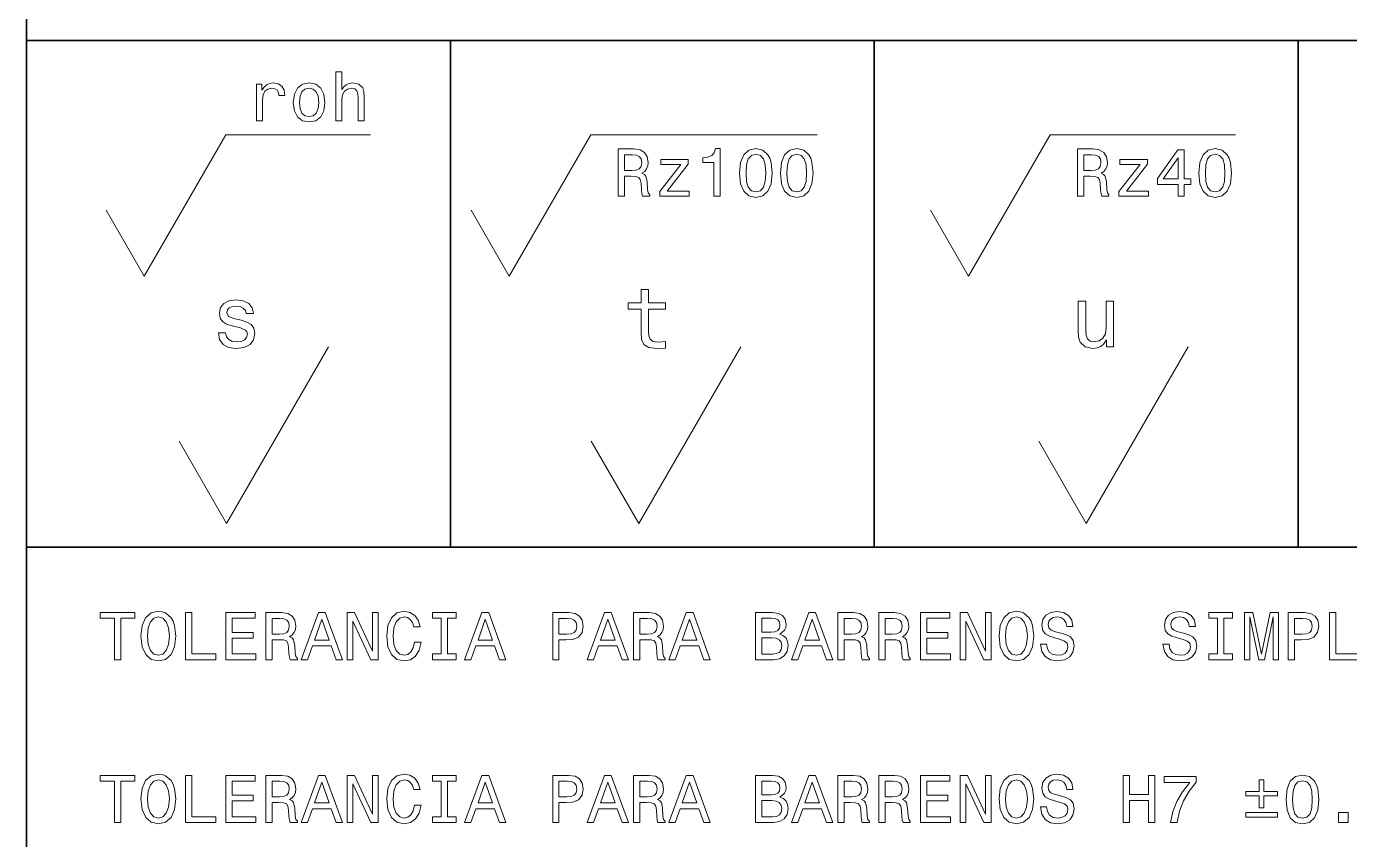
# Model space of a CAD drawing. Extents: x 15 to 1174, y 15 to 826.
# Drawn here: x 954 to 1066.3, y 487.8 to 556.8 of the extents above; entities that cross this region are included whole.
import ezdxf

# ---------------------------------------------------------------- set-up
doc = ezdxf.new("R2010")
doc.units = 0

msp = doc.modelspace()

# ---------------------------------------------------------------- linework, layer by layer
at = {"color": 7, "lineweight": 35}
for p, q in [((953.969971, 825.840027), (953.969971, 15)), ((1173.969971, 555.625366), (953.969971, 555.625366)), ((953.969971, 555.625366), (953.969971, 512.625366)), ((989.969971, 555.625366), (989.969971, 512.625366)), ((1025.969971, 555.625366), (1025.969971, 512.625366)), ((1061.969971, 555.625366), (1061.969971, 512.625366)), ((1173.969971, 512.625366), (953.969971, 512.625366)), ((953.969971, 512.625366), (953.969971, 447.625336)), ((953.969971, 512.625366), (1173.969971, 512.625366))]:
    msp.add_line(p, q, dxfattribs=at)
at = {"color": 7, "lineweight": 13}
for p, q in [((963.969971, 535.625366), (970.898193, 547.625366)), ((970.898193, 547.625366), (983.179199, 547.625366)), ((994.969971, 535.625366), (1001.898193, 547.625366)), ((1001.898193, 547.625366), (1021.118652, 547.625366)), ((1033.969971, 535.625366), (1040.898193, 547.625366)), ((1040.898193, 547.625366), (1056.648926, 547.625366)), ((963.969971, 535.625366), (960.736816, 541.225342)), ((994.969971, 535.625366), (991.736816, 541.225342)), ((1033.969971, 535.625366), (1030.736816, 541.225342)), ((970.969971, 514.625366), (979.630249, 529.625366)), ((1005.969971, 514.625366), (1014.630249, 529.625366)), ((1043.969971, 514.625366), (1052.630249, 529.625366)), ((970.969971, 514.625366), (966.928528, 521.625366)), ((1005.969971, 514.625366), (1001.928528, 521.625366)), ((1043.969971, 514.625366), (1039.928467, 521.625366))]:
    msp.add_line(p, q, dxfattribs=at)
for points in [[(980.251221, 548.825378), (980.758423, 548.825378), (980.758423, 550.612122), (980.810303, 551.021362), (980.977478, 551.321045), (981.236816, 551.505493), (981.582642, 551.574646), (981.859314, 551.517029), (982.032227, 551.361389), (982.118652, 551.102051), (982.147461, 550.756226), (982.147461, 548.825378), (982.654663, 548.825378), (982.654663, 550.859985), (982.631653, 551.269165), (982.527893, 551.609253), (982.187805, 551.920471), (981.657593, 552.029968), (981.369385, 551.989624), (981.121521, 551.880127), (980.914062, 551.707214), (980.758423, 551.470886), (980.758423, 552.963684), (980.251221, 552.963684)], [(973.501953, 548.825378), (974.009155, 548.825378), (974.009155, 550.594849), (974.061035, 551.021362), (974.216675, 551.326843), (974.470276, 551.51123), (974.810303, 551.574646), (975.063904, 551.534302), (975.254089, 551.419067), (975.369385, 551.223083), (975.409729, 550.957947), (975.922668, 550.957947), (975.853516, 551.424805), (975.66333, 551.759094), (975.346313, 551.960815), (974.914062, 552.029968), (974.620117, 551.983887), (974.366516, 551.868591), (974.141724, 551.672668), (973.963013, 551.407532), (973.963013, 551.920471), (973.501953, 551.920471)], [(976.631653, 550.370056), (976.723877, 549.66687), (976.988953, 549.148132), (977.409729, 548.825378), (977.974548, 548.715881), (978.53363, 548.825378), (978.954407, 549.142395), (979.219543, 549.661133), (979.317505, 550.370056), (979.219543, 551.073242), (978.954407, 551.597717), (978.53363, 551.914734), (977.974548, 552.029968), (977.409729, 551.914734), (976.988953, 551.591919), (976.723877, 551.073242)], [(977.150391, 550.375793), (977.202209, 550.894531), (977.363647, 551.269165), (977.622986, 551.499756), (977.974548, 551.580444), (978.320374, 551.499756), (978.579773, 551.274963), (978.74115, 550.894531), (978.798767, 550.375793), (978.74115, 549.851318), (978.579773, 549.470886), (978.320374, 549.240356), (977.974548, 549.165466), (977.622986, 549.240356), (977.363647, 549.470886), (977.202209, 549.851318)], [(1004.219543, 542.425354), (1004.755554, 542.425354), (1004.755554, 544.114136), (1005.303101, 544.114136), (1005.706543, 544.096802), (1005.960144, 544.016113), (1006.098511, 543.825928), (1006.156128, 543.485901), (1006.184937, 542.967163), (1006.219543, 542.627075), (1006.288696, 542.425354), (1006.89386, 542.425354), (1006.89386, 542.534851), (1006.761292, 542.696228), (1006.71521, 542.995972), (1006.674866, 543.641479), (1006.576904, 544.119873), (1006.444336, 544.269714), (1006.236816, 544.379272), (1006.467346, 544.523315), (1006.628723, 544.725037), (1006.732483, 544.978638), (1006.76709, 545.284119), (1006.686401, 545.768311), (1006.455811, 546.131409), (1006.075439, 546.350403), (1005.556702, 546.425354), (1004.219543, 546.425354)], [(1012.340576, 542.425354), (1012.865051, 542.425354), (1012.865051, 546.454163), (1012.473145, 546.454163), (1012.369385, 546.1026), (1012.161865, 545.866272), (1011.84491, 545.727966), (1011.40686, 545.681824), (1011.40686, 545.272644), (1012.340576, 545.272644)], [(1014.525024, 544.379272), (1014.61145, 543.474365), (1014.882324, 542.828796), (1015.314636, 542.43689), (1015.914062, 542.310059), (1016.50769, 542.43689), (1016.940002, 542.828796), (1017.205139, 543.474365), (1017.297363, 544.379272), (1017.205139, 545.278381), (1017.095581, 545.635742), (1016.940002, 545.929688), (1016.50769, 546.321594), (1015.914062, 546.454163), (1015.314636, 546.321594), (1014.882324, 545.923889), (1014.61145, 545.278381)], [(1017.994751, 544.379272), (1018.081177, 543.474365), (1018.352112, 542.828796), (1018.784363, 542.43689), (1019.383789, 542.310059), (1019.977478, 542.43689), (1020.409729, 542.828796), (1020.674866, 543.474365), (1020.76709, 544.379272), (1020.674866, 545.278381), (1020.565369, 545.635742), (1020.409729, 545.929688), (1019.977478, 546.321594), (1019.383789, 546.454163), (1018.784363, 546.321594), (1018.352112, 545.923889), (1018.081177, 545.278381)], [(1043.219604, 542.425354), (1043.755615, 542.425354), (1043.755615, 544.114136), (1044.303101, 544.114136), (1044.706665, 544.096802), (1044.960205, 544.016113), (1045.098511, 543.825928), (1045.156128, 543.485901), (1045.185059, 542.967163), (1045.219604, 542.627075), (1045.288696, 542.425354), (1045.893921, 542.425354), (1045.893921, 542.534851), (1045.761353, 542.696228), (1045.71521, 542.995972), (1045.674927, 543.641479), (1045.576904, 544.119873), (1045.444336, 544.269714), (1045.236938, 544.379272), (1045.467407, 544.523315), (1045.628784, 544.725037), (1045.732544, 544.978638), (1045.76709, 545.284119), (1045.686401, 545.768311), (1045.455933, 546.131409), (1045.075439, 546.350403), (1044.556763, 546.425354), (1043.219604, 546.425354)], [(1051.761353, 542.425354), (1052.280151, 542.425354), (1052.280151, 543.416687), (1052.850708, 543.416687), (1052.850708, 543.877808), (1052.280151, 543.877808), (1052.280151, 546.338928), (1051.755615, 546.338928), (1050.003418, 543.923889), (1050.003418, 543.416687), (1051.761353, 543.416687)], [(1053.525024, 544.379272), (1053.611572, 543.474365), (1053.882446, 542.828796), (1054.314697, 542.43689), (1054.914062, 542.310059), (1055.507812, 542.43689), (1055.940063, 542.828796), (1056.2052, 543.474365), (1056.297363, 544.379272), (1056.2052, 545.278381), (1056.095703, 545.635742), (1055.940063, 545.929688), (1055.507812, 546.321594), (1054.914062, 546.454163), (1054.314697, 546.321594), (1053.882446, 545.923889), (1053.611572, 545.278381)], [(1005.40686, 545.935425), (1005.758423, 545.900879), (1006.006287, 545.791321), (1006.161865, 545.5896), (1006.213745, 545.272644), (1006.156128, 544.938293), (1006.000488, 544.736572), (1005.735352, 544.632874), (1005.372253, 544.604004), (1004.755554, 544.604004), (1004.755554, 545.935425)], [(1009.545166, 545.093933), (1007.74115, 542.811523), (1007.74115, 542.425354), (1010.248352, 542.425354), (1010.248352, 542.851868), (1008.38092, 542.851868), (1010.167664, 545.12854), (1010.167664, 545.520447), (1007.827576, 545.520447), (1007.827576, 545.093933)], [(1015.078308, 544.379272), (1015.124451, 545.07666), (1015.268494, 545.578064), (1015.527893, 545.87207), (1015.914062, 545.975769), (1016.294434, 545.87207), (1016.553833, 545.578064), (1016.697937, 545.07666), (1016.744019, 544.379272), (1016.697937, 543.676086), (1016.553833, 543.174622), (1016.294434, 542.880676), (1015.914062, 542.782715), (1015.527893, 542.880676), (1015.268494, 543.174622), (1015.124451, 543.676086)], [(1018.548035, 544.379272), (1018.594177, 545.07666), (1018.738281, 545.578064), (1018.99762, 545.87207), (1019.383789, 545.975769), (1019.764221, 545.87207), (1020.02356, 545.578064), (1020.167664, 545.07666), (1020.213745, 544.379272), (1020.167664, 543.676086), (1020.02356, 543.174622), (1019.764221, 542.880676), (1019.383789, 542.782715), (1018.99762, 542.880676), (1018.738281, 543.174622), (1018.594177, 543.676086)], [(1044.40686, 545.935425), (1044.758545, 545.900879), (1045.006348, 545.791321), (1045.161987, 545.5896), (1045.213867, 545.272644), (1045.156128, 544.938293), (1045.00061, 544.736572), (1044.735474, 544.632874), (1044.372314, 544.604004), (1043.755615, 544.604004), (1043.755615, 545.935425)], [(1048.545288, 545.093933), (1046.741211, 542.811523), (1046.741211, 542.425354), (1049.248413, 542.425354), (1049.248413, 542.851868), (1047.380981, 542.851868), (1049.167725, 545.12854), (1049.167725, 545.520447), (1046.827637, 545.520447), (1046.827637, 545.093933)], [(1050.487549, 543.877808), (1051.761353, 545.670288), (1051.761353, 543.877808)], [(1054.078369, 544.379272), (1054.124512, 545.07666), (1054.268555, 545.578064), (1054.527954, 545.87207), (1054.914062, 545.975769), (1055.294556, 545.87207), (1055.553833, 545.578064), (1055.697998, 545.07666), (1055.744141, 544.379272), (1055.697998, 543.676086), (1055.553833, 543.174622), (1055.294556, 542.880676), (1054.914062, 542.782715), (1054.527954, 542.880676), (1054.268555, 543.174622), (1054.124512, 543.676086)], [(1006.160217, 532.824219), (1006.160217, 530.886169), (1006.20343, 530.259399), (1006.405151, 529.827087), (1006.808594, 529.574951), (1007.493042, 529.488464), (1008.24231, 529.524475), (1008.24231, 530.072083), (1007.694763, 530.028809), (1007.197632, 530.086487), (1006.931091, 530.266602), (1006.815796, 530.569153), (1006.794189, 530.994263), (1006.794189, 532.824219), (1008.24231, 532.824219), (1008.24231, 533.364563), (1006.794189, 533.364563), (1006.794189, 534.495667), (1006.160217, 534.495667), (1006.160217, 533.364563), (1005.065063, 533.364563), (1005.065063, 532.824219)], [(972.204834, 531.880432), (971.592468, 532.024475), (971.13855, 532.190186), (970.987305, 532.528809), (971.030518, 532.766602), (971.181824, 532.939514), (971.426758, 533.047546), (971.779785, 533.090759), (972.118408, 533.047546), (972.384949, 532.917847), (972.557861, 532.723328), (972.629944, 532.463989), (973.249512, 532.463989), (973.249512, 532.478394), (973.141479, 532.946716), (972.846069, 533.314148), (972.384949, 533.544678), (971.779785, 533.631104), (971.167419, 533.544678), (970.720703, 533.306946), (970.439758, 532.953918), (970.353271, 532.507202), (970.418091, 532.074951), (970.619873, 531.772339), (970.951233, 531.556213), (971.43396, 531.404907), (972.140015, 531.231995), (972.572266, 531.05188), (972.687561, 530.907776), (972.730774, 530.69165), (972.665955, 530.425049), (972.493042, 530.223328), (972.212036, 530.093689), (971.837402, 530.050415), (971.441162, 530.093689), (971.153015, 530.244934), (970.958435, 530.489929), (970.879211, 530.828552), (970.266846, 530.828552), (970.367676, 530.252197), (970.663086, 529.83429), (971.131348, 529.582153), (971.779785, 529.488464), (972.457031, 529.582153), (972.954163, 529.83429), (973.256714, 530.237732), (973.364807, 530.763672), (973.285522, 531.21759), (973.062195, 531.527405), (972.694763, 531.729126)], [(1046.292725, 533.494263), (1045.658691, 533.494263), (1045.658691, 531.260803), (1045.58667, 530.742065), (1045.377808, 530.367432), (1045.053589, 530.136902), (1044.62854, 530.064819), (1044.289917, 530.122498), (1044.07373, 530.29541), (1043.951294, 530.590759), (1043.922485, 531.008667), (1043.922485, 533.494263), (1043.288452, 533.494263), (1043.288452, 530.950989), (1043.310059, 530.439514), (1043.446899, 530.014404), (1043.864746, 529.625366), (1044.53479, 529.488464), (1044.89502, 529.53894), (1045.204834, 529.668579), (1045.471436, 529.891907), (1045.687622, 530.216125), (1045.687622, 529.625366), (1046.292725, 529.625366)], [(961.439697, 503.07489), (961.969971, 503.07489), (961.969971, 506.590729), (963.180359, 506.590729), (963.180359, 507.07489), (960.223572, 507.07489), (960.223572, 506.590729), (961.439697, 506.590729)], [(963.693298, 505.07489), (963.797058, 504.175751), (964.096802, 503.512939), (964.56366, 503.103699), (965.174561, 502.965393), (965.779785, 503.103699), (966.25238, 503.512939), (966.546326, 504.175751), (966.655823, 505.07489), (966.546326, 505.968262), (966.419556, 506.33136), (966.25238, 506.631073), (965.779785, 507.040314), (965.491577, 507.144043), (965.174561, 507.184387), (964.557861, 507.040314), (964.091003, 506.636841), (963.797058, 505.97403)], [(967.474304, 503.07489), (970.044922, 503.07489), (970.044922, 503.559052), (968.004578, 503.559052), (968.004578, 507.07489), (967.474304, 507.07489)], [(970.903687, 503.07489), (973.439697, 503.07489), (973.439697, 503.559052), (971.43396, 503.559052), (971.43396, 504.913513), (973.220703, 504.913513), (973.220703, 505.391907), (971.43396, 505.391907), (971.43396, 506.590729), (973.393616, 506.590729), (973.393616, 507.07489), (970.903687, 507.07489)], [(974.298523, 503.07489), (974.834534, 503.07489), (974.834534, 504.763641), (975.38208, 504.763641), (975.785522, 504.746368), (976.039124, 504.66568), (976.17749, 504.475464), (976.235107, 504.135406), (976.263916, 503.616669), (976.298523, 503.276611), (976.367676, 503.07489), (976.972839, 503.07489), (976.972839, 503.184387), (976.840271, 503.345795), (976.794189, 503.645508), (976.753845, 504.291016), (976.655823, 504.769409), (976.523315, 504.919281), (976.315796, 505.028778), (976.546326, 505.172882), (976.707703, 505.374603), (976.811462, 505.628204), (976.846069, 505.933685), (976.765381, 506.417816), (976.53479, 506.780945), (976.154419, 506.999969), (975.635681, 507.07489), (974.298523, 507.07489)], [(977.301392, 503.07489), (977.831665, 503.07489), (978.25238, 504.250671), (979.848938, 504.250671), (980.269653, 503.07489), (980.811462, 503.07489), (979.347473, 507.080658), (978.759583, 507.080658)], [(981.209167, 503.07489), (981.687561, 503.07489), (981.687561, 506.354431), (983.220703, 503.07489), (983.837402, 503.07489), (983.837402, 507.07489), (983.353271, 507.07489), (983.353271, 503.795349), (981.837402, 507.07489), (981.209167, 507.07489)], [(986.926758, 504.56192), (986.811462, 504.077759), (986.621277, 503.731964), (986.35614, 503.518707), (986.044922, 503.449524), (985.670288, 503.553284), (985.376282, 503.864502), (985.180359, 504.371735), (985.116943, 505.07489), (985.180359, 505.772308), (985.370544, 506.285278), (985.66449, 506.596497), (986.044922, 506.706024), (986.321533, 506.648376), (986.557861, 506.487), (986.74231, 506.227631), (986.86908, 505.87027), (987.416626, 505.87027), (987.243774, 506.417816), (986.944031, 506.832825), (986.53479, 507.092194), (986.044922, 507.184387), (985.43396, 507.040314), (984.967102, 506.636841), (984.667358, 505.97403), (984.563599, 505.07489), (984.667358, 504.175751), (984.967102, 503.512939), (985.43396, 503.103699), (986.044922, 502.965393), (986.580933, 503.07489), (987.013184, 503.380371), (987.318665, 503.881805), (987.480042, 504.56192)], [(989.197632, 503.559052), (988.4599, 503.559052), (988.4599, 503.07489), (990.465637, 503.07489), (990.465637, 503.559052), (989.727905, 503.559052), (989.727905, 506.590729), (990.465637, 506.590729), (990.465637, 507.07489), (988.4599, 507.07489), (988.4599, 506.590729), (989.197632, 506.590729)], [(991.180359, 503.07489), (991.710571, 503.07489), (992.131348, 504.250671), (993.727905, 504.250671), (994.148621, 503.07489), (994.69043, 503.07489), (993.22644, 507.080658), (992.63855, 507.080658)], [(998.655823, 503.07489), (999.186096, 503.07489), (999.186096, 504.763641), (999.773987, 504.763641), (1000.367676, 504.79248), (1000.840271, 504.994202), (1001.145752, 505.386139), (1001.249512, 505.92215), (1001.168823, 506.417816), (1000.938293, 506.780945), (1000.557861, 506.999969), (1000.039124, 507.07489), (998.655823, 507.07489)], [(1001.589539, 503.07489), (1002.119812, 503.07489), (1002.540588, 504.250671), (1004.137085, 504.250671), (1004.557861, 503.07489), (1005.09967, 503.07489), (1003.635681, 507.080658), (1003.047791, 507.080658)], [(1005.526184, 503.07489), (1006.062195, 503.07489), (1006.062195, 504.763641), (1006.609741, 504.763641), (1007.013184, 504.746368), (1007.266785, 504.66568), (1007.405151, 504.475464), (1007.462769, 504.135406), (1007.491577, 503.616669), (1007.526184, 503.276611), (1007.595337, 503.07489), (1008.2005, 503.07489), (1008.2005, 503.184387), (1008.067932, 503.345795), (1008.021851, 503.645508), (1007.981506, 504.291016), (1007.883545, 504.769409), (1007.750977, 504.919281), (1007.543457, 505.028778), (1007.773987, 505.172882), (1007.935364, 505.374603), (1008.039124, 505.628204), (1008.07373, 505.933685), (1007.993042, 506.417816), (1007.762451, 506.780945), (1007.38208, 506.999969), (1006.863342, 507.07489), (1005.526184, 507.07489)], [(1008.529053, 503.07489), (1009.059326, 503.07489), (1009.480042, 504.250671), (1011.076599, 504.250671), (1011.497375, 503.07489), (1012.039124, 503.07489), (1010.575134, 507.080658), (1009.987244, 507.080658)], [(1017.941162, 505.236267), (1018.344604, 505.570557), (1018.448364, 505.795349), (1018.48291, 506.072021), (1018.40802, 506.504272), (1018.183228, 506.815521), (1017.820129, 507.005737), (1017.312927, 507.07489), (1015.889282, 507.07489), (1015.889282, 503.07489), (1017.393616, 503.07489), (1017.929626, 503.155579), (1018.327332, 503.391907), (1018.575134, 503.766541), (1018.661621, 504.273743), (1018.609741, 504.6138), (1018.471436, 504.89621), (1018.246643, 505.103699)], [(1018.938293, 503.07489), (1019.468506, 503.07489), (1019.889282, 504.250671), (1021.48584, 504.250671), (1021.906555, 503.07489), (1022.448364, 503.07489), (1020.984375, 507.080658), (1020.396484, 507.080658)], [(1022.874878, 503.07489), (1023.410889, 503.07489), (1023.410889, 504.763641), (1023.958435, 504.763641), (1024.361938, 504.746368), (1024.615479, 504.66568), (1024.753784, 504.475464), (1024.811523, 504.135406), (1024.840332, 503.616669), (1024.874878, 503.276611), (1024.944092, 503.07489), (1025.549194, 503.07489), (1025.549194, 503.184387), (1025.416626, 503.345795), (1025.370605, 503.645508), (1025.3302, 504.291016), (1025.232178, 504.769409), (1025.099609, 504.919281), (1024.892212, 505.028778), (1025.122681, 505.172882), (1025.284058, 505.374603), (1025.387817, 505.628204), (1025.422363, 505.933685), (1025.341797, 506.417816), (1025.111206, 506.780945), (1024.730835, 506.999969), (1024.212036, 507.07489), (1022.874878, 507.07489)], [(1026.344604, 503.07489), (1026.880615, 503.07489), (1026.880615, 504.763641), (1027.428223, 504.763641), (1027.831665, 504.746368), (1028.085205, 504.66568), (1028.223633, 504.475464), (1028.28125, 504.135406), (1028.310059, 503.616669), (1028.344604, 503.276611), (1028.413818, 503.07489), (1029.018921, 503.07489), (1029.018921, 503.184387), (1028.886353, 503.345795), (1028.840332, 503.645508), (1028.799927, 504.291016), (1028.701904, 504.769409), (1028.569458, 504.919281), (1028.361938, 505.028778), (1028.592407, 505.172882), (1028.753784, 505.374603), (1028.857544, 505.628204), (1028.892212, 505.933685), (1028.811523, 506.417816), (1028.580933, 506.780945), (1028.200562, 506.999969), (1027.681763, 507.07489), (1026.344604, 507.07489)], [(1029.889282, 503.07489), (1032.425293, 503.07489), (1032.425293, 503.559052), (1030.419556, 503.559052), (1030.419556, 504.913513), (1032.206299, 504.913513), (1032.206299, 505.391907), (1030.419556, 505.391907), (1030.419556, 506.590729), (1032.37915, 506.590729), (1032.37915, 507.07489), (1029.889282, 507.07489)], [(1033.255249, 503.07489), (1033.733643, 503.07489), (1033.733643, 506.354431), (1035.266846, 503.07489), (1035.883545, 503.07489), (1035.883545, 507.07489), (1035.399414, 507.07489), (1035.399414, 503.795349), (1033.883545, 507.07489), (1033.255249, 507.07489)], [(1036.557861, 505.07489), (1036.661621, 504.175751), (1036.961304, 503.512939), (1037.428223, 503.103699), (1038.039185, 502.965393), (1038.644287, 503.103699), (1039.116943, 503.512939), (1039.410889, 504.175751), (1039.520386, 505.07489), (1039.410889, 505.968262), (1039.284058, 506.33136), (1039.116943, 506.631073), (1038.644287, 507.040314), (1038.356201, 507.144043), (1038.039185, 507.184387), (1037.422485, 507.040314), (1036.955566, 506.636841), (1036.661621, 505.97403)], [(1040.598267, 504.394775), (1040.07373, 504.394775), (1040.188965, 503.783813), (1040.477173, 503.334259), (1040.921021, 503.063354), (1041.520386, 502.965393), (1042.114014, 503.057587), (1042.557861, 503.311188), (1042.840332, 503.708893), (1042.944092, 504.233398), (1042.857544, 504.706024), (1042.615479, 505.011475), (1042.223633, 505.213226), (1041.699097, 505.363068), (1041.249512, 505.472595), (1040.955566, 505.599396), (1040.788452, 505.783813), (1040.736572, 506.072021), (1040.788452, 506.33136), (1040.938232, 506.527344), (1041.168823, 506.659912), (1041.48584, 506.706024), (1041.808594, 506.648376), (1042.062256, 506.492767), (1042.22937, 506.233398), (1042.310059, 505.881805), (1042.834473, 505.881805), (1042.834473, 505.893341), (1042.74231, 506.43512), (1042.471436, 506.838593), (1042.044922, 507.092194), (1041.468506, 507.17865), (1040.949829, 507.092194), (1040.546387, 506.850098), (1040.286987, 506.475464), (1040.194824, 505.991302), (1040.269653, 505.559052), (1040.48877, 505.265106), (1040.834473, 505.069122), (1041.307129, 504.919281), (1041.774048, 504.786713), (1042.12561, 504.659912), (1042.338867, 504.475464), (1042.413818, 504.175751), (1042.344604, 503.87027), (1042.165894, 503.63974), (1041.89502, 503.495636), (1041.543457, 503.449524), (1041.151489, 503.512939), (1040.851807, 503.697357), (1040.661621, 503.99707)], [(1051.007446, 504.394775), (1050.48291, 504.394775), (1050.598267, 503.783813), (1050.886475, 503.334259), (1051.3302, 503.063354), (1051.929688, 502.965393), (1052.523315, 503.057587), (1052.967041, 503.311188), (1053.249512, 503.708893), (1053.353271, 504.233398), (1053.266846, 504.706024), (1053.02478, 505.011475), (1052.632812, 505.213226), (1052.108276, 505.363068), (1051.658691, 505.472595), (1051.364746, 505.599396), (1051.197632, 505.783813), (1051.145752, 506.072021), (1051.197632, 506.33136), (1051.347534, 506.527344), (1051.578003, 506.659912), (1051.89502, 506.706024), (1052.217773, 506.648376), (1052.471436, 506.492767), (1052.63855, 506.233398), (1052.719238, 505.881805), (1053.243774, 505.881805), (1053.243774, 505.893341), (1053.151489, 506.43512), (1052.880615, 506.838593), (1052.454102, 507.092194), (1051.877808, 507.17865), (1051.359009, 507.092194), (1050.955566, 506.850098), (1050.696167, 506.475464), (1050.604004, 505.991302), (1050.678955, 505.559052), (1050.897949, 505.265106), (1051.243774, 505.069122), (1051.716431, 504.919281), (1052.183228, 504.786713), (1052.53479, 504.659912), (1052.748047, 504.475464), (1052.822998, 504.175751), (1052.753906, 503.87027), (1052.575195, 503.63974), (1052.304321, 503.495636), (1051.952637, 503.449524), (1051.560791, 503.512939), (1051.261108, 503.697357), (1051.070801, 503.99707)], [(1055.122681, 503.559052), (1054.38501, 503.559052), (1054.38501, 503.07489), (1056.390747, 503.07489), (1056.390747, 503.559052), (1055.652954, 503.559052), (1055.652954, 506.590729), (1056.390747, 506.590729), (1056.390747, 507.07489), (1054.38501, 507.07489), (1054.38501, 506.590729), (1055.122681, 506.590729)], [(1057.416626, 503.07489), (1057.860474, 503.07489), (1057.860474, 506.706024), (1058.609741, 503.07489), (1059.105469, 503.07489), (1059.848999, 506.706024), (1059.848999, 503.07489), (1060.298462, 503.07489), (1060.298462, 507.07489), (1059.595337, 507.07489), (1058.857544, 503.547516), (1058.12561, 507.07489), (1057.416626, 507.07489)], [(1061.111206, 503.07489), (1061.641479, 503.07489), (1061.641479, 504.763641), (1062.22937, 504.763641), (1062.822998, 504.79248), (1063.295654, 504.994202), (1063.601074, 505.386139), (1063.704834, 505.92215), (1063.624146, 506.417816), (1063.393677, 506.780945), (1063.013184, 506.999969), (1062.494507, 507.07489), (1061.111206, 507.07489)], [(1064.627075, 503.07489), (1067.197632, 503.07489), (1067.197632, 503.559052), (1065.157349, 503.559052), (1065.157349, 507.07489), (1064.627075, 507.07489)], [(964.246643, 505.07489), (964.310059, 505.772308), (964.500244, 506.285278), (964.794189, 506.596497), (965.174561, 506.706024), (965.549194, 506.596497), (965.84314, 506.27951), (966.033386, 505.766541), (966.102539, 505.07489), (966.033386, 504.377472), (965.84314, 503.864502), (965.549194, 503.553284), (965.174561, 503.449524), (964.794189, 503.553284), (964.500244, 503.864502), (964.310059, 504.371735)], [(975.48584, 506.584991), (975.837402, 506.550385), (976.085266, 506.440887), (976.240845, 506.239166), (976.292725, 505.92215), (976.235107, 505.58786), (976.079468, 505.386139), (975.814331, 505.282379), (975.451233, 505.253571), (974.834534, 505.253571), (974.834534, 506.584991)], [(978.436829, 504.740601), (979.053528, 506.504272), (979.670288, 504.740601)], [(992.315796, 504.740601), (992.932495, 506.504272), (993.549194, 504.740601)], [(999.89502, 506.584991), (1000.240845, 506.550385), (1000.494446, 506.440887), (1000.644348, 506.239166), (1000.696167, 505.92215), (1000.63855, 505.58786), (1000.48291, 505.386139), (1000.217834, 505.282379), (999.854675, 505.253571), (999.186096, 505.253571), (999.186096, 506.584991)], [(1002.725037, 504.740601), (1003.341736, 506.504272), (1003.958435, 504.740601)], [(1006.713501, 506.584991), (1007.065063, 506.550385), (1007.312927, 506.440887), (1007.468506, 506.239166), (1007.520386, 505.92215), (1007.462769, 505.58786), (1007.307129, 505.386139), (1007.041992, 505.282379), (1006.678894, 505.253571), (1006.062195, 505.253571), (1006.062195, 506.584991)], [(1009.66449, 504.740601), (1010.281189, 506.504272), (1010.897949, 504.740601)], [(1017.20343, 505.414948), (1016.419556, 505.414948), (1016.419556, 506.596497), (1017.249512, 506.596497), (1017.56073, 506.56192), (1017.779785, 506.45816), (1017.912354, 506.27951), (1017.958435, 506.014374), (1017.906555, 505.749237), (1017.76825, 505.564789), (1017.531921, 505.449524)], [(1020.07373, 504.740601), (1020.69043, 506.504272), (1021.307129, 504.740601)], [(1024.062256, 506.584991), (1024.413818, 506.550385), (1024.661621, 506.440887), (1024.817261, 506.239166), (1024.869141, 505.92215), (1024.811523, 505.58786), (1024.655884, 505.386139), (1024.390747, 505.282379), (1024.027588, 505.253571), (1023.410889, 505.253571), (1023.410889, 506.584991)], [(1027.531982, 506.584991), (1027.883545, 506.550385), (1028.131348, 506.440887), (1028.286987, 506.239166), (1028.338867, 505.92215), (1028.28125, 505.58786), (1028.12561, 505.386139), (1027.860474, 505.282379), (1027.497314, 505.253571), (1026.880615, 505.253571), (1026.880615, 506.584991)], [(1037.111206, 505.07489), (1037.174561, 505.772308), (1037.364746, 506.285278), (1037.658691, 506.596497), (1038.039185, 506.706024), (1038.413818, 506.596497), (1038.707764, 506.27951), (1038.897949, 505.766541), (1038.967041, 505.07489), (1038.897949, 504.377472), (1038.707764, 503.864502), (1038.413818, 503.553284), (1038.039185, 503.449524), (1037.658691, 503.553284), (1037.364746, 503.864502), (1037.174561, 504.371735)], [(1062.350342, 506.584991), (1062.696167, 506.550385), (1062.949829, 506.440887), (1063.099609, 506.239166), (1063.151489, 505.92215), (1063.093872, 505.58786), (1062.938232, 505.386139), (1062.673096, 505.282379), (1062.310059, 505.253571), (1061.641479, 505.253571), (1061.641479, 506.584991)], [(1017.3302, 503.553284), (1016.419556, 503.553284), (1016.419556, 504.930786), (1017.27832, 504.930786), (1017.641418, 504.890442), (1017.900818, 504.769409), (1018.056458, 504.56192), (1018.108276, 504.262207), (1018.056458, 503.945221), (1017.912354, 503.726196), (1017.670288, 503.593628)], [(961.439697, 489.253571), (961.969971, 489.253571), (961.969971, 492.769409), (963.180359, 492.769409), (963.180359, 493.253571), (960.223572, 493.253571), (960.223572, 492.769409), (961.439697, 492.769409)], [(963.693298, 491.253571), (963.797058, 490.354431), (964.096802, 489.69162), (964.56366, 489.282379), (965.174561, 489.144073), (965.779785, 489.282379), (966.25238, 489.69162), (966.546326, 490.354431), (966.655823, 491.253571), (966.546326, 492.146942), (966.419556, 492.51004), (966.25238, 492.809753), (965.779785, 493.218994), (965.491577, 493.322723), (965.174561, 493.363068), (964.557861, 493.218994), (964.091003, 492.815521), (963.797058, 492.15271)], [(967.474304, 489.253571), (970.044922, 489.253571), (970.044922, 489.737732), (968.004578, 489.737732), (968.004578, 493.253571), (967.474304, 493.253571)], [(970.903687, 489.253571), (973.439697, 489.253571), (973.439697, 489.737732), (971.43396, 489.737732), (971.43396, 491.092194), (973.220703, 491.092194), (973.220703, 491.570587), (971.43396, 491.570587), (971.43396, 492.769409), (973.393616, 492.769409), (973.393616, 493.253571), (970.903687, 493.253571)], [(974.298523, 489.253571), (974.834534, 489.253571), (974.834534, 490.942322), (975.38208, 490.942322), (975.785522, 490.925049), (976.039124, 490.84436), (976.17749, 490.654144), (976.235107, 490.314087), (976.263916, 489.795349), (976.298523, 489.455292), (976.367676, 489.253571), (976.972839, 489.253571), (976.972839, 489.363068), (976.840271, 489.524475), (976.794189, 489.824188), (976.753845, 490.469696), (976.655823, 490.94809), (976.523315, 491.097961), (976.315796, 491.207458), (976.546326, 491.351562), (976.707703, 491.553284), (976.811462, 491.806885), (976.846069, 492.112366), (976.765381, 492.596497), (976.53479, 492.959625), (976.154419, 493.17865), (975.635681, 493.253571), (974.298523, 493.253571)], [(977.301392, 489.253571), (977.831665, 489.253571), (978.25238, 490.429352), (979.848938, 490.429352), (980.269653, 489.253571), (980.811462, 489.253571), (979.347473, 493.259338), (978.759583, 493.259338)], [(981.209167, 489.253571), (981.687561, 489.253571), (981.687561, 492.533112), (983.220703, 489.253571), (983.837402, 489.253571), (983.837402, 493.253571), (983.353271, 493.253571), (983.353271, 489.97403), (981.837402, 493.253571), (981.209167, 493.253571)], [(986.926758, 490.740601), (986.811462, 490.256439), (986.621277, 489.910645), (986.35614, 489.697388), (986.044922, 489.628204), (985.670288, 489.731964), (985.376282, 490.043182), (985.180359, 490.550415), (985.116943, 491.253571), (985.180359, 491.950989), (985.370544, 492.463959), (985.66449, 492.775177), (986.044922, 492.884705), (986.321533, 492.827057), (986.557861, 492.66568), (986.74231, 492.406311), (986.86908, 492.04895), (987.416626, 492.04895), (987.243774, 492.596497), (986.944031, 493.011505), (986.53479, 493.270874), (986.044922, 493.363068), (985.43396, 493.218994), (984.967102, 492.815521), (984.667358, 492.15271), (984.563599, 491.253571), (984.667358, 490.354431), (984.967102, 489.69162), (985.43396, 489.282379), (986.044922, 489.144073), (986.580933, 489.253571), (987.013184, 489.559052), (987.318665, 490.060486), (987.480042, 490.740601)], [(989.197632, 489.737732), (988.4599, 489.737732), (988.4599, 489.253571), (990.465637, 489.253571), (990.465637, 489.737732), (989.727905, 489.737732), (989.727905, 492.769409), (990.465637, 492.769409), (990.465637, 493.253571), (988.4599, 493.253571), (988.4599, 492.769409), (989.197632, 492.769409)], [(991.180359, 489.253571), (991.710571, 489.253571), (992.131348, 490.429352), (993.727905, 490.429352), (994.148621, 489.253571), (994.69043, 489.253571), (993.22644, 493.259338), (992.63855, 493.259338)], [(998.655823, 489.253571), (999.186096, 489.253571), (999.186096, 490.942322), (999.773987, 490.942322), (1000.367676, 490.971161), (1000.840271, 491.172882), (1001.145752, 491.564819), (1001.249512, 492.10083), (1001.168823, 492.596497), (1000.938293, 492.959625), (1000.557861, 493.17865), (1000.039124, 493.253571), (998.655823, 493.253571)], [(1001.589539, 489.253571), (1002.119812, 489.253571), (1002.540588, 490.429352), (1004.137085, 490.429352), (1004.557861, 489.253571), (1005.09967, 489.253571), (1003.635681, 493.259338), (1003.047791, 493.259338)], [(1005.526184, 489.253571), (1006.062195, 489.253571), (1006.062195, 490.942322), (1006.609741, 490.942322), (1007.013184, 490.925049), (1007.266785, 490.84436), (1007.405151, 490.654144), (1007.462769, 490.314087), (1007.491577, 489.795349), (1007.526184, 489.455292), (1007.595337, 489.253571), (1008.2005, 489.253571), (1008.2005, 489.363068), (1008.067932, 489.524475), (1008.021851, 489.824188), (1007.981506, 490.469696), (1007.883545, 490.94809), (1007.750977, 491.097961), (1007.543457, 491.207458), (1007.773987, 491.351562), (1007.935364, 491.553284), (1008.039124, 491.806885), (1008.07373, 492.112366), (1007.993042, 492.596497), (1007.762451, 492.959625), (1007.38208, 493.17865), (1006.863342, 493.253571), (1005.526184, 493.253571)], [(1008.529053, 489.253571), (1009.059326, 489.253571), (1009.480042, 490.429352), (1011.076599, 490.429352), (1011.497375, 489.253571), (1012.039124, 489.253571), (1010.575134, 493.259338), (1009.987244, 493.259338)], [(1017.941162, 491.414948), (1018.344604, 491.749237), (1018.448364, 491.97403), (1018.48291, 492.250702), (1018.40802, 492.682953), (1018.183228, 492.994202), (1017.820129, 493.184418), (1017.312927, 493.253571), (1015.889282, 493.253571), (1015.889282, 489.253571), (1017.393616, 489.253571), (1017.929626, 489.334259), (1018.327332, 489.570587), (1018.575134, 489.945221), (1018.661621, 490.452423), (1018.609741, 490.79248), (1018.471436, 491.07489), (1018.246643, 491.282379)], [(1018.938293, 489.253571), (1019.468506, 489.253571), (1019.889282, 490.429352), (1021.48584, 490.429352), (1021.906555, 489.253571), (1022.448364, 489.253571), (1020.984375, 493.259338), (1020.396484, 493.259338)], [(1022.874878, 489.253571), (1023.410889, 489.253571), (1023.410889, 490.942322), (1023.958435, 490.942322), (1024.361938, 490.925049), (1024.615479, 490.84436), (1024.753784, 490.654144), (1024.811523, 490.314087), (1024.840332, 489.795349), (1024.874878, 489.455292), (1024.944092, 489.253571), (1025.549194, 489.253571), (1025.549194, 489.363068), (1025.416626, 489.524475), (1025.370605, 489.824188), (1025.3302, 490.469696), (1025.232178, 490.94809), (1025.099609, 491.097961), (1024.892212, 491.207458), (1025.122681, 491.351562), (1025.284058, 491.553284), (1025.387817, 491.806885), (1025.422363, 492.112366), (1025.341797, 492.596497), (1025.111206, 492.959625), (1024.730835, 493.17865), (1024.212036, 493.253571), (1022.874878, 493.253571)], [(1026.344604, 489.253571), (1026.880615, 489.253571), (1026.880615, 490.942322), (1027.428223, 490.942322), (1027.831665, 490.925049), (1028.085205, 490.84436), (1028.223633, 490.654144), (1028.28125, 490.314087), (1028.310059, 489.795349), (1028.344604, 489.455292), (1028.413818, 489.253571), (1029.018921, 489.253571), (1029.018921, 489.363068), (1028.886353, 489.524475), (1028.840332, 489.824188), (1028.799927, 490.469696), (1028.701904, 490.94809), (1028.569458, 491.097961), (1028.361938, 491.207458), (1028.592407, 491.351562), (1028.753784, 491.553284), (1028.857544, 491.806885), (1028.892212, 492.112366), (1028.811523, 492.596497), (1028.580933, 492.959625), (1028.200562, 493.17865), (1027.681763, 493.253571), (1026.344604, 493.253571)], [(1029.889282, 489.253571), (1032.425293, 489.253571), (1032.425293, 489.737732), (1030.419556, 489.737732), (1030.419556, 491.092194), (1032.206299, 491.092194), (1032.206299, 491.570587), (1030.419556, 491.570587), (1030.419556, 492.769409), (1032.37915, 492.769409), (1032.37915, 493.253571), (1029.889282, 493.253571)], [(1033.255249, 489.253571), (1033.733643, 489.253571), (1033.733643, 492.533112), (1035.266846, 489.253571), (1035.883545, 489.253571), (1035.883545, 493.253571), (1035.399414, 493.253571), (1035.399414, 489.97403), (1033.883545, 493.253571), (1033.255249, 493.253571)], [(1036.557861, 491.253571), (1036.661621, 490.354431), (1036.961304, 489.69162), (1037.428223, 489.282379), (1038.039185, 489.144073), (1038.644287, 489.282379), (1039.116943, 489.69162), (1039.410889, 490.354431), (1039.520386, 491.253571), (1039.410889, 492.146942), (1039.284058, 492.51004), (1039.116943, 492.809753), (1038.644287, 493.218994), (1038.356201, 493.322723), (1038.039185, 493.363068), (1037.422485, 493.218994), (1036.955566, 492.815521), (1036.661621, 492.15271)], [(1040.598267, 490.573456), (1040.07373, 490.573456), (1040.188965, 489.962494), (1040.477173, 489.512939), (1040.921021, 489.242035), (1041.520386, 489.144073), (1042.114014, 489.236267), (1042.557861, 489.489868), (1042.840332, 489.887573), (1042.944092, 490.412079), (1042.857544, 490.884705), (1042.615479, 491.190155), (1042.223633, 491.391907), (1041.699097, 491.541748), (1041.249512, 491.651276), (1040.955566, 491.778076), (1040.788452, 491.962494), (1040.736572, 492.250702), (1040.788452, 492.51004), (1040.938232, 492.706024), (1041.168823, 492.838593), (1041.48584, 492.884705), (1041.808594, 492.827057), (1042.062256, 492.671448), (1042.22937, 492.412079), (1042.310059, 492.060486), (1042.834473, 492.060486), (1042.834473, 492.072021), (1042.74231, 492.6138), (1042.471436, 493.017273), (1042.044922, 493.270874), (1041.468506, 493.35733), (1040.949829, 493.270874), (1040.546387, 493.028778), (1040.286987, 492.654144), (1040.194824, 492.169983), (1040.269653, 491.737732), (1040.48877, 491.443787), (1040.834473, 491.247803), (1041.307129, 491.097961), (1041.774048, 490.965393), (1042.12561, 490.838593), (1042.338867, 490.654144), (1042.413818, 490.354431), (1042.344604, 490.04895), (1042.165894, 489.81842), (1041.89502, 489.674316), (1041.543457, 489.628204), (1041.151489, 489.69162), (1040.851807, 489.876038), (1040.661621, 490.175751)], [(1047.111206, 489.253571), (1047.647217, 489.253571), (1047.647217, 491.132538), (1049.249512, 491.132538), (1049.249512, 489.253571), (1049.779785, 489.253571), (1049.779785, 493.253571), (1049.249512, 493.253571), (1049.249512, 491.622437), (1047.647217, 491.622437), (1047.647217, 493.253571), (1047.111206, 493.253571)], [(1060.938232, 491.207458), (1061.02478, 490.302551), (1061.295654, 489.657043), (1061.727905, 489.265106), (1062.327393, 489.138306), (1062.921021, 489.265106), (1063.353271, 489.657043), (1063.618408, 490.302551), (1063.710571, 491.207458), (1063.618408, 492.106598), (1063.508911, 492.463959), (1063.353271, 492.757904), (1062.921021, 493.149811), (1062.327393, 493.282379), (1061.727905, 493.149811), (1061.295654, 492.752136), (1061.02478, 492.106598)], [(964.246643, 491.253571), (964.310059, 491.950989), (964.500244, 492.463959), (964.794189, 492.775177), (965.174561, 492.884705), (965.549194, 492.775177), (965.84314, 492.458191), (966.033386, 491.945221), (966.102539, 491.253571), (966.033386, 490.556152), (965.84314, 490.043182), (965.549194, 489.731964), (965.174561, 489.628204), (964.794189, 489.731964), (964.500244, 490.043182), (964.310059, 490.550415)], [(975.48584, 492.763672), (975.837402, 492.729065), (976.085266, 492.619568), (976.240845, 492.417847), (976.292725, 492.10083), (976.235107, 491.766541), (976.079468, 491.564819), (975.814331, 491.46106), (975.451233, 491.432251), (974.834534, 491.432251), (974.834534, 492.763672)], [(978.436829, 490.919281), (979.053528, 492.682953), (979.670288, 490.919281)], [(992.315796, 490.919281), (992.932495, 492.682953), (993.549194, 490.919281)], [(999.89502, 492.763672), (1000.240845, 492.729065), (1000.494446, 492.619568), (1000.644348, 492.417847), (1000.696167, 492.10083), (1000.63855, 491.766541), (1000.48291, 491.564819), (1000.217834, 491.46106), (999.854675, 491.432251), (999.186096, 491.432251), (999.186096, 492.763672)], [(1002.725037, 490.919281), (1003.341736, 492.682953), (1003.958435, 490.919281)], [(1006.713501, 492.763672), (1007.065063, 492.729065), (1007.312927, 492.619568), (1007.468506, 492.417847), (1007.520386, 492.10083), (1007.462769, 491.766541), (1007.307129, 491.564819), (1007.041992, 491.46106), (1006.678894, 491.432251), (1006.062195, 491.432251), (1006.062195, 492.763672)], [(1009.66449, 490.919281), (1010.281189, 492.682953), (1010.897949, 490.919281)], [(1017.20343, 491.593628), (1016.419556, 491.593628), (1016.419556, 492.775177), (1017.249512, 492.775177), (1017.56073, 492.740601), (1017.779785, 492.636841), (1017.912354, 492.458191), (1017.958435, 492.193054), (1017.906555, 491.927917), (1017.76825, 491.743469), (1017.531921, 491.628204)], [(1020.07373, 490.919281), (1020.69043, 492.682953), (1021.307129, 490.919281)], [(1024.062256, 492.763672), (1024.413818, 492.729065), (1024.661621, 492.619568), (1024.817261, 492.417847), (1024.869141, 492.10083), (1024.811523, 491.766541), (1024.655884, 491.564819), (1024.390747, 491.46106), (1024.027588, 491.432251), (1023.410889, 491.432251), (1023.410889, 492.763672)], [(1027.531982, 492.763672), (1027.883545, 492.729065), (1028.131348, 492.619568), (1028.286987, 492.417847), (1028.338867, 492.10083), (1028.28125, 491.766541), (1028.12561, 491.564819), (1027.860474, 491.46106), (1027.497314, 491.432251), (1026.880615, 491.432251), (1026.880615, 492.763672)], [(1037.111206, 491.253571), (1037.174561, 491.950989), (1037.364746, 492.463959), (1037.658691, 492.775177), (1038.039185, 492.884705), (1038.413818, 492.775177), (1038.707764, 492.458191), (1038.897949, 491.945221), (1038.967041, 491.253571), (1038.897949, 490.556152), (1038.707764, 490.043182), (1038.413818, 489.731964), (1038.039185, 489.628204), (1037.658691, 489.731964), (1037.364746, 490.043182), (1037.174561, 490.550415)], [(1051.116943, 489.253571), (1051.699097, 489.253571), (1051.889282, 490.20459), (1052.223633, 491.092194), (1052.696167, 491.916382), (1053.312988, 492.688721), (1053.312988, 493.167114), (1050.569458, 493.167114), (1050.569458, 492.642609), (1052.759644, 492.642609), (1052.12561, 491.864532), (1051.647217, 491.051849), (1051.312988, 490.187286)], [(1058.655884, 490.51004), (1059.053589, 490.51004), (1059.053589, 491.507172), (1060.194824, 491.507172), (1060.194824, 491.899109), (1059.053589, 491.899109), (1059.053589, 492.890472), (1058.655884, 492.890472), (1058.655884, 491.899109), (1057.514648, 491.899109), (1057.514648, 491.507172), (1058.655884, 491.507172)], [(1061.491577, 491.207458), (1061.53772, 491.904877), (1061.681763, 492.406311), (1061.941162, 492.700256), (1062.327393, 492.804016), (1062.707764, 492.700256), (1062.967163, 492.406311), (1063.111206, 491.904877), (1063.157349, 491.207458), (1063.111206, 490.504303), (1062.967163, 490.002838), (1062.707764, 489.708893), (1062.327393, 489.610931), (1061.941162, 489.708893), (1061.681763, 490.002838), (1061.53772, 490.504303)], [(1017.3302, 489.731964), (1016.419556, 489.731964), (1016.419556, 491.109467), (1017.27832, 491.109467), (1017.641418, 491.069122), (1017.900818, 490.94809), (1018.056458, 490.740601), (1018.108276, 490.440887), (1018.056458, 490.123901), (1017.912354, 489.904877), (1017.670288, 489.772308)], [(1057.514648, 490.118134), (1057.514648, 489.720428), (1060.194824, 489.720428), (1060.194824, 490.118134)], [(1065.399414, 489.253571), (1066.194824, 489.253571), (1066.194824, 490.112366), (1065.399414, 490.112366)]]:
    msp.add_lwpolyline(points, close=True, dxfattribs=at)

doc.saveas('drawing.dxf')
